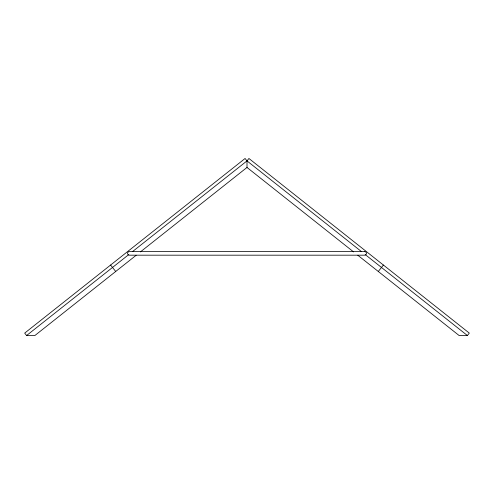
<?xml version="1.0" encoding="UTF-8"?>
<svg xmlns="http://www.w3.org/2000/svg" width="494" height="494" viewBox="0 0 494 494"><rect width="100%" height="100%" fill="white"/><g stroke="black" fill="none" stroke-linecap="round" stroke-linejoin="round"><path stroke-width="0.74" d="M132.423 251.687L247 160.896L248.914 158.481L469.3 333.104L467.386 335.519L459.117 335.519L357.817 255.256M378.293 271.478L383.393 265.037M361.577 251.687L247 160.896L245.086 158.481L24.7 333.104L26.614 335.519L128.804 254.552M136.183 255.256L34.883 335.519L26.614 335.519M140.401 251.915L247 167.447L247 160.896M365.196 254.552L467.386 335.519M247 167.447L353.599 251.915M110.607 265.037L115.707 271.478M364.621 251.588L129.379 251.588A1.797 1.797 0 0 0 127.582 253.385A1.797 1.797 0 0 0 129.379 255.182L364.621 255.182A1.797 1.797 0 0 0 366.418 253.385A1.797 1.797 0 0 0 364.621 251.588"/></g></svg>
